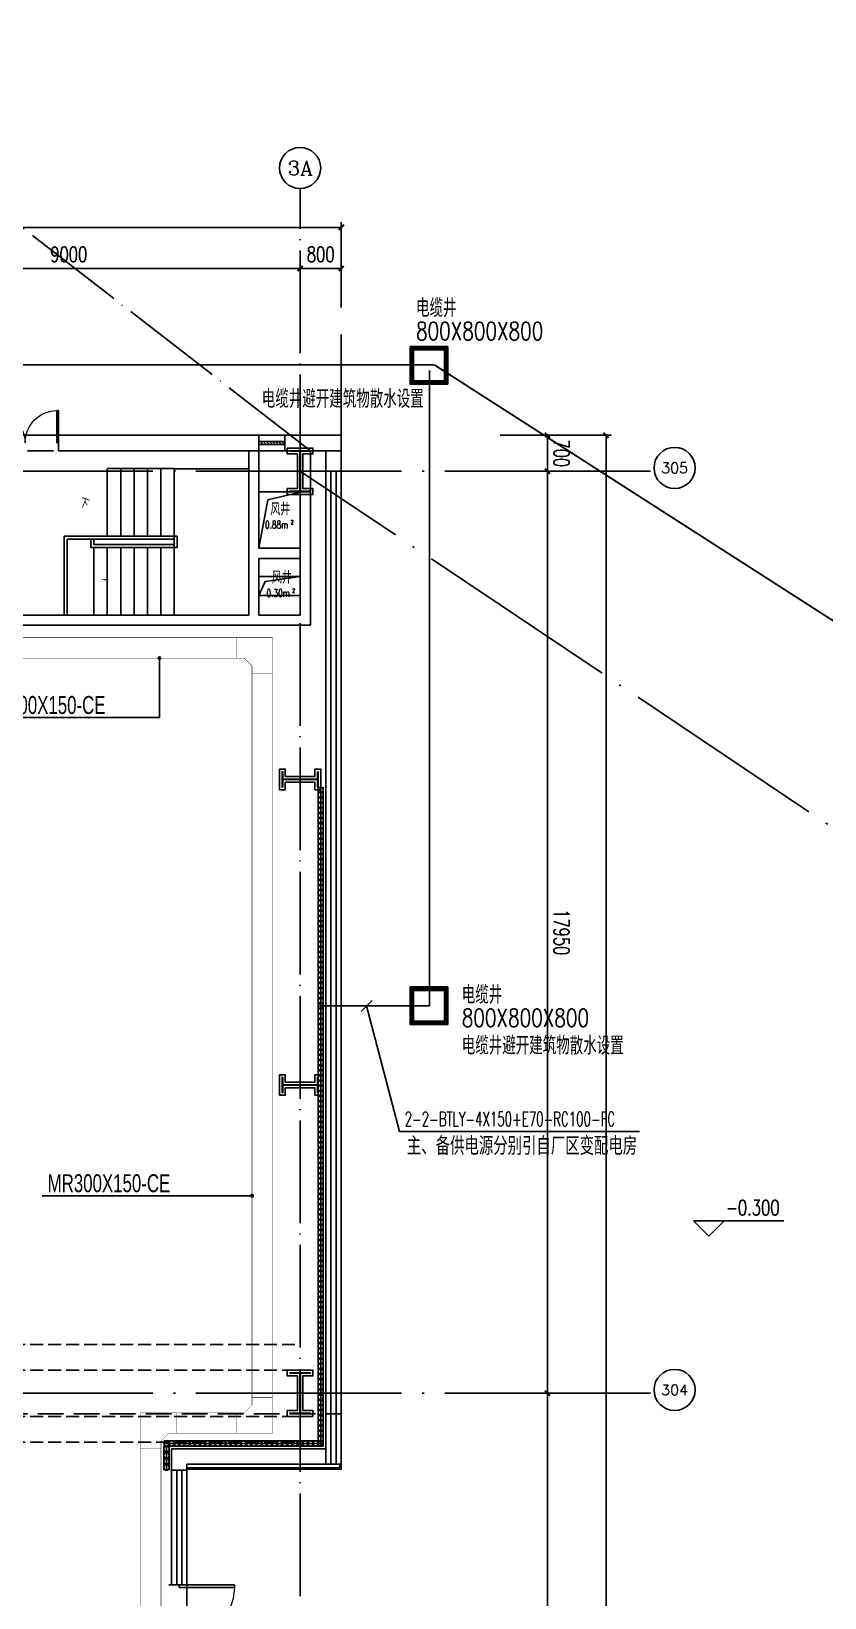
# Model space of a CAD drawing. Extents: x -1396510 to 1250330, y -1892470 to 1623980.
# Drawn here: x -134082 to -118651, y -1310004 to -1279510 of the extents above; entities that cross this region are included whole.
import ezdxf
from ezdxf.enums import TextEntityAlignment as Align

# ---------------------------------------------------------------- set-up
doc = ezdxf.new("R2010")
doc.units = 0
doc.header["$LTSCALE"] = 1000
doc.header["$MEASUREMENT"] = 0
doc.linetypes.add('DASH', pattern=[0.35, 0.25, -0.1])
doc.linetypes.add('DOTE', pattern=[2.42, 2, -0.2, 0.02, -0.2])
doc.layers.get('Defpoints').update_dxf_attribs({"color": 210})
for name, color, linetype in [('10平面$0$WINDOW', 4, 'Continuous'), ('A-AXIS-D', 1, 'Continuous'), ('A-AXIS-DOTE', 14, 'DOTE'), ('A-AXIS-DP', 126, 'Continuous'), ('A-CURTAIN', 134, 'Continuous'), ('A-HATCH-2', 251, 'Continuous'), ('A-HRAIL', 173, 'Continuous'), ('A-STAIR', 150, 'Continuous'), ('A-WINDOW', 140, 'Continuous'), ('A-防火门窗', 1, 'Continuous'), ('AS-COLN', 6, 'Continuous'), ('AS-WALL', 40, 'Continuous'), ('AS-结构边线层', 200, 'Continuous'), ('CABLETRAY', 4, 'Continuous'), ('CABLETRAY_DIM', 3, 'Continuous'), ('CURTWALL', 4, 'Continuous'), ('DIM-照明', 3, 'Continuous'), ('TEL_TEXT', 7, 'Continuous'), ('WINDOW', 4, 'Continuous'), ('WIRE-照明', 1, 'Continuous'), ('建-标高', 3, 'Continuous'), ('建-窗', 4, 'Continuous'), ('建-箭头', 3, 'Continuous'), ('电气', 7, 'Continuous')]:
    doc.layers.add(name, color=color, linetype=linetype)
doc.layers.add('A-云线2', color=3, linetype='Continuous', plot=False)
doc.styles.add('_TCH_AXIS', font='COMPLEX', dxfattribs={"bigfont": 'GBCBIG'})
doc.styles.add('_TCH_DIM_T3', font='SIMPLEX', dxfattribs={"width": 0.705882, "bigfont": 'GBCBIG'})
doc.styles.add('_TEL_DIM', font='SIMPLEX', dxfattribs={"width": 0.8, "height": 3.5, "bigfont": 'HZTXT'})
doc.styles.add('A-AREA', font='SIMPLEX', dxfattribs={"bigfont": 'GBCBIG'})
doc.styles.add('A-DIM_T3', font='SIMPLEX', dxfattribs={"width": 0.705882, "bigfont": 'GBCBIG'})
doc.styles.add('A-STANDARD', font='SIMPLEX', dxfattribs={"bigfont": 'GBCBIG'})
doc.styles.add('HZTXT5', font='aa.shx', dxfattribs={"width": 0.7, "bigfont": 'hztxt.shx'})
doc.dimstyles.new('_TCH_ARCH&&100', dxfattribs={"dimtxt": 297.5, "dimasz": 100, "dimexe": 100, "dimexo": 100, "dimgap": 126.25, "dimtad": 1, "dimdec": 0, "dimzin": 0, "dimdsep": 46, "dimtxsty": '_TCH_DIM_T3', "dimblk": 'ARCHTICK', "dimcen": 0.09, "dimclrt": 7, "dimazin": 2, "dimtfac": 1, "dimtdec": 0, "dimtix": 1, "dimtmove": 2, "dimatfit": 3, "dimfxl": 0, "dimtolj": 1, "dimtzin": 0, "dimarcsym": 0})
doc.dimstyles.new('A-DIM&&100', dxfattribs={"dimtxt": 297.5, "dimasz": 100, "dimexe": 100, "dimexo": 100, "dimgap": 126.25, "dimtad": 1, "dimdec": 0, "dimzin": 0, "dimdsep": 46, "dimtxsty": 'A-DIM_T3', "dimblk": 'ARCHTICK', "dimcen": 0.09, "dimclrt": 7, "dimazin": 2, "dimtfac": 1, "dimtdec": 0, "dimtix": 1, "dimtmove": 2, "dimatfit": 3, "dimfxl": 0, "dimtolj": 1, "dimtzin": 0, "dimarcsym": 0})

# ---------------------------------------------------------------- blocks, each defined once
blk = doc.blocks.new('_ArchTick')
at = {"color": 0, "linetype": 'ByBlock', "const_width": 0.4}
blk.add_lwpolyline([(-0.5, -0.5), (0.5, 0.5)], dxfattribs=at)
blk = doc.blocks.new('*D503')
at = {"layer": 'A-AXIS-D', "color": 0, "lineweight": -2, "transparency": 16777216}
for p, q in [((187894, 700), (188910, 700)), ((188810, 700), (188810, 0)), ((187894, 0), (188910, 0))]:
    blk.add_line(p, q, dxfattribs=at)
at = {"layer": 'Defpoints', "color": 0, "transparency": 16777216}
for p in [(187794, 700), (187794, 0), (188810, 0)]:
    blk.add_point(p, dxfattribs=at)
at = {"layer": 'A-AXIS-D', "color": 0, "lineweight": -2, "transparency": 16777216, "xscale": 100, "yscale": 100, "zscale": 100}
for p, rotation in [((188810, 700), 90), ((188810, 0), 270)]:
    blk.add_blockref('_ArchTick', p, dxfattribs=dict(at, rotation=rotation))
at = {"layer": 'A-AXIS-D', "color": 7, "transparency": 16777216, "insert": (189085, 350), "char_height": 297.5, "attachment_point": 5, "rotation": 270, "style": 'A-DIM_T3'}
blk.add_mtext('\\A1;700', dxfattribs=at)
blk = doc.blocks.new('*D504')
at = {"layer": 'A-AXIS-D', "color": 0, "lineweight": -2, "transparency": 16777216}
for p, q in [((187894, 0), (188910, 0)), ((188810, 0), (188810, -17950)), ((187894, -17950), (188910, -17950))]:
    blk.add_line(p, q, dxfattribs=at)
at = {"layer": 'Defpoints', "color": 0, "transparency": 16777216}
for p in [(187794, 0), (187794, -17950), (188810, -17950)]:
    blk.add_point(p, dxfattribs=at)
at = {"layer": 'A-AXIS-D', "color": 0, "lineweight": -2, "transparency": 16777216, "xscale": 100, "yscale": 100, "zscale": 100}
for p, rotation in [((188810, 0), 90), ((188810, -17950), 270)]:
    blk.add_blockref('_ArchTick', p, dxfattribs=dict(at, rotation=rotation))
at = {"layer": 'A-AXIS-D', "color": 7, "transparency": 16777216, "insert": (189085, -8975), "char_height": 297.5, "attachment_point": 5, "rotation": 270, "style": 'A-DIM_T3'}
blk.add_mtext('\\A1;17950', dxfattribs=at)
blk = doc.blocks.new('*D505')
at = {"layer": 'A-AXIS-D', "color": 0, "lineweight": -2, "transparency": 16777216}
for p, q in [((187894, -17950), (188910, -17950)), ((188810, -17950), (188810, -35900)), ((187894, -35900), (188910, -35900))]:
    blk.add_line(p, q, dxfattribs=at)
at = {"layer": 'Defpoints', "color": 0, "transparency": 16777216}
for p in [(187794, -17950), (187794, -35900), (188810, -35900)]:
    blk.add_point(p, dxfattribs=at)
at = {"layer": 'A-AXIS-D', "color": 0, "lineweight": -2, "transparency": 16777216, "xscale": 100, "yscale": 100, "zscale": 100}
for p, rotation in [((188810, -17950), 90), ((188810, -35900), 270)]:
    blk.add_blockref('_ArchTick', p, dxfattribs=dict(at, rotation=rotation))
at = {"layer": 'A-AXIS-D', "color": 7, "transparency": 16777216, "insert": (189085, -26925), "char_height": 297.5, "attachment_point": 5, "rotation": 270, "style": 'A-DIM_T3'}
blk.add_mtext('\\A1;17950', dxfattribs=at)
blk = doc.blocks.new('4324324')
at = {"layer": 'A-HATCH-2', "color": 8, "linetype": 'DASH'}
for p, q in [((-294754, 603720), (-128854, 603720)), ((-294754, 603220), (-128854, 603220)), ((-294754, 602320), (-128854, 602320)), ((-294754, 601820), (-128854, 601820))]:
    blk.add_line(p, q, dxfattribs=at)
blk = doc.blocks.new('w42343243')
at = {"layer": 'A-HATCH-2', "color": 8}
blk.add_lwpolyline([(-165104, 621070), (-164604, 621070), (-164604, 620958), (-164800, 620958), (-164800, 620282), (-164604, 620282), (-164604, 620170), (-165104, 620170), (-165104, 620282), (-164908, 620282), (-164908, 620958), (-165104, 620958)], close=True, dxfattribs=at)
at = {"layer": 'AS-COLN', "color": 3}
blk.add_lwpolyline([(-165054, 621020), (-164654, 621020), (-164654, 621008), (-164850, 621008), (-164850, 620232), (-164654, 620232), (-164654, 620220), (-165054, 620220), (-165054, 620232), (-164858, 620232), (-164858, 621008), (-165054, 621008)], close=True, dxfattribs=at)
blk = doc.blocks.new('nt66')
at = {"layer": 'A-HATCH-2', "color": 8}
blk.add_lwpolyline([(-195840, 766870), (-195440, 766870), (-195440, 766758), (-195586, 766758), (-195586, 766182), (-195440, 766182), (-195440, 766070), (-195840, 766070), (-195840, 766182), (-195694, 766182), (-195694, 766758), (-195840, 766758)], close=True, dxfattribs=at)
at = {"layer": 'AS-COLN'}
blk.add_lwpolyline([(-195790, 766820), (-195490, 766820), (-195490, 766808), (-195636, 766808), (-195636, 766132), (-195490, 766132), (-195490, 766120), (-195790, 766120), (-195790, 766132), (-195644, 766132), (-195644, 766808), (-195790, 766808)], close=True, dxfattribs=at)
blk = doc.blocks.new('42343')
at = {"rotation": 270}
for p in [(-895324, 419080), (-895324, 413130)]:
    blk.add_blockref('nt66', p, dxfattribs=at)
at = {"layer": 'A-WINDOW'}
for p in [(36000, 100), (36000, -17850)]:
    blk.add_blockref('w42343243', p, dxfattribs=at)
blk = doc.blocks.new('324324')
at = {"layer": 'A-STAIR'}
for p, q in [((-28320, -15058), (-28320, -13743)), ((-28060, -15058), (-28060, -13743)), ((-27800, -15058), (-27800, -13743)), ((-27540, -15058), (-27540, -13743)), ((-27280, -15058), (-27280, -13743)), ((-27020, -15058), (-27020, -13743)), ((-25570, -13743), (-27020, -13743)), ((-27020, -13743), (-27020, -16593)), ((-25570, -16593), (-25570, -13743)), ((-26960, -15058), (-29160, -15058)), ((-29160, -15058), (-29160, -16593)), ((-27020, -15118), (-29100, -15118)), ((-29100, -15118), (-29100, -16593)), ((-28640, -15278), (-28640, -15118)), ((-27020, -15118), (-28580, -15118)), ((-28580, -15218), (-28580, -15118)), ((-28580, -15218), (-27020, -15218)), ((-28580, -15218), (-27020, -15218)), ((-27020, -15218), (-27020, -15118)), ((-26960, -15278), (-26960, -15058)), ((-28640, -15278), (-26960, -15278)), ((-28580, -15278), (-28580, -16593)), ((-28320, -15278), (-28320, -16593)), ((-28060, -15278), (-28060, -16593)), ((-27800, -15278), (-27800, -16593)), ((-27540, -15278), (-27540, -16593)), ((-27280, -15278), (-27280, -16593)), ((-27020, -15278), (-27020, -16593)), ((-27020, -16593), (-25570, -16593))]:
    blk.add_line(p, q, dxfattribs=at)
blk = doc.blocks.new('*D5829')
at = {"layer": 'A-AXIS-D', "color": 0, "lineweight": -2, "transparency": 16777216}
for p, q in [((188154, 700), (190050, 700)), ((189950, 700), (189950, -72500)), ((188154, -72500), (190050, -72500))]:
    blk.add_line(p, q, dxfattribs=at)
at = {"layer": 'Defpoints', "color": 0, "transparency": 16777216}
for p in [(188054, 700), (188054, -72500), (189950, -72500)]:
    blk.add_point(p, dxfattribs=at)
at = {"layer": 'A-AXIS-D', "color": 0, "lineweight": -2, "transparency": 16777216, "xscale": 100, "yscale": 100, "zscale": 100}
for p, rotation in [((189950, 700), 90), ((189950, -72500), 270)]:
    blk.add_blockref('_ArchTick', p, dxfattribs=dict(at, rotation=rotation))
at = {"layer": 'A-AXIS-D', "color": 7, "transparency": 16777216, "insert": (190225, -35900), "char_height": 297.5, "attachment_point": 5, "rotation": 270, "style": '_TCH_DIM_T3'}
blk.add_mtext('\\A1;73200', dxfattribs=at)
blk = doc.blocks.new('*D5853')
at = {"layer": 'A-AXIS-D', "color": 0, "lineweight": -2, "transparency": 16777216}
for p, q in [((175000, 3190), (175000, 4048)), ((184000, 3190), (184000, 4048)), ((175000, 3948), (184000, 3948))]:
    blk.add_line(p, q, dxfattribs=at)
at = {"layer": 'Defpoints', "color": 0, "transparency": 16777216}
for p in [(184000, 3948), (175000, 3090), (184000, 3090)]:
    blk.add_point(p, dxfattribs=at)
at = {"layer": 'A-AXIS-D', "color": 0, "lineweight": -2, "transparency": 16777216, "xscale": 100, "yscale": 100, "zscale": 100, "rotation": 180}
blk.add_blockref('_ArchTick', (175000, 3948), dxfattribs=at)
at = {"layer": 'A-AXIS-D', "color": 0, "lineweight": -2, "transparency": 16777216, "xscale": 100, "yscale": 100, "zscale": 100}
blk.add_blockref('_ArchTick', (184000, 3948), dxfattribs=at)
at = {"layer": 'A-AXIS-D', "color": 7, "transparency": 16777216, "insert": (179500, 4223), "char_height": 297.5, "attachment_point": 5, "style": '_TCH_DIM_T3'}
blk.add_mtext('\\A1;9000', dxfattribs=at)
blk = doc.blocks.new('*D5854')
at = {"layer": 'A-AXIS-D', "color": 0, "lineweight": -2, "transparency": 16777216}
for p, q in [((184000, 3190), (184000, 4048)), ((184800, 3190), (184800, 4048)), ((184000, 3948), (184800, 3948))]:
    blk.add_line(p, q, dxfattribs=at)
at = {"layer": 'Defpoints', "color": 0, "transparency": 16777216}
for p in [(184800, 3948), (184000, 3090), (184800, 3090)]:
    blk.add_point(p, dxfattribs=at)
at = {"layer": 'A-AXIS-D', "color": 0, "lineweight": -2, "transparency": 16777216, "xscale": 100, "yscale": 100, "zscale": 100, "rotation": 180}
blk.add_blockref('_ArchTick', (184000, 3948), dxfattribs=at)
at = {"layer": 'A-AXIS-D', "color": 0, "lineweight": -2, "transparency": 16777216, "xscale": 100, "yscale": 100, "zscale": 100}
blk.add_blockref('_ArchTick', (184800, 3948), dxfattribs=at)
at = {"layer": 'A-AXIS-D', "color": 7, "transparency": 16777216, "insert": (184400, 4223), "char_height": 297.5, "attachment_point": 5, "style": '_TCH_DIM_T3'}
blk.add_mtext('\\A1;800', dxfattribs=at)
blk = doc.blocks.new('*D5855')
at = {"layer": 'A-AXIS-D', "color": 0, "lineweight": -2, "transparency": 16777216}
for p, q in [((-900, 3290), (-900, 4848)), ((-900, 4748), (184800, 4748)), ((184800, 3290), (184800, 4848))]:
    blk.add_line(p, q, dxfattribs=at)
at = {"layer": 'Defpoints', "color": 0, "transparency": 16777216}
for p in [(184800, 4748), (-900, 3190), (184800, 3190)]:
    blk.add_point(p, dxfattribs=at)
at = {"layer": 'A-AXIS-D', "color": 0, "lineweight": -2, "transparency": 16777216, "xscale": 100, "yscale": 100, "zscale": 100, "rotation": 180}
blk.add_blockref('_ArchTick', (-900, 4748), dxfattribs=at)
at = {"layer": 'A-AXIS-D', "color": 0, "lineweight": -2, "transparency": 16777216, "xscale": 100, "yscale": 100, "zscale": 100}
blk.add_blockref('_ArchTick', (184800, 4748), dxfattribs=at)
at = {"layer": 'A-AXIS-D', "color": 7, "transparency": 16777216, "insert": (91950, 5023), "char_height": 297.5, "attachment_point": 5, "style": '_TCH_DIM_T3'}
blk.add_mtext('\\A1;185700', dxfattribs=at)
blk = doc.blocks.new('$DorLib2D$00000002')
for p, q in [((-0.5, 0), (-0.5, 0.4875)), ((-0.475, 0.4875), (-0.5, 0.4875)), ((-0.475, 0), (-0.475, 0.4875)), ((0.475, 0), (0.475, 0.4875)), ((0.475, 0.4875), (0.5, 0.4875)), ((0.5, 0), (0.5, 0.4875)), ((-0.5, 0), (-0.475, 0)), ((0.5, 0), (0.475, 0))]:
    blk.add_line(p, q)
at = {"lineweight": 13}
for centre, start, end in [((-0.4875, 0), 0, 88.53072), ((0.4875, 0), 91.46928, 180)]:
    blk.add_arc(centre, 0.4875, start, end, dxfattribs=at)
blk = doc.blocks.new('*U52')
at = {"color": 0}
for p, q in [((-250, 150), (250, 150)), ((250, 30), (-250, 30)), ((-250, -30), (-190, 30)), ((-190, -30), (-130, 30)), ((-130, -30), (-70, 30)), ((-70, -30), (-10, 30)), ((-10, -30), (50, 30)), ((50, -30), (110, 30)), ((110, -30), (170, 30)), ((170, -30), (230, 30)), ((250, -30), (-250, -30)), ((-250, -150), (250, -150))]:
    blk.add_line(p, q, dxfattribs=at)
for points in [[(-250, -150), (-250, 150)], [(250, -150), (250, 150)]]:
    blk.add_lwpolyline(points, dxfattribs=at)
blk = doc.blocks.new('*U51')
at = {"color": 0, "xscale": 0.001999999996058992, "yscale": 0.003333333333333334, "zscale": 0.001999999996058992}
blk.add_blockref('*U52', (0, 0), dxfattribs=at)
blk = doc.blocks.new('10平面$0$$DorLib2D$00000002')
for p, q in [((-0.5, 0), (-0.5, 0.4875)), ((-0.475, 0.4875), (-0.5, 0.4875)), ((-0.475, 0), (-0.475, 0.4875)), ((0.475, 0), (0.475, 0.4875)), ((0.475, 0.4875), (0.5, 0.4875)), ((0.5, 0), (0.5, 0.4875)), ((-0.5, 0), (-0.475, 0)), ((0.5, 0), (0.475, 0))]:
    blk.add_line(p, q)
at = {"lineweight": 13}
for centre, start, end in [((-0.4875, 0), 0, 88.53072), ((0.4875, 0), 91.46928, 180)]:
    blk.add_arc(centre, 0.4875, start, end, dxfattribs=at)
blk = doc.blocks.new('99平面图例外参$0$$LinePat$圆环')
for points in [[(0, 150), (300, 150)], [(0, 0), (300, 0)], [(0, -150), (300, -150)]]:
    blk.add_lwpolyline(points)
at = {"color": 0}
blk.add_circle((150, 0), 150, dxfattribs=at)
blk = doc.blocks.new('qd电缆手井')
at = {"layer": '电气', "color": 7}
for p, q in [((-239, 216), (211, 216)), ((-239, -234), (-239, 216)), ((211, 216), (211, -234)), ((-198, -193), (-198, 175)), ((-198, 175), (171, 175)), ((171, 175), (171, -193)), ((211, -234), (-239, -234)), ((171, -193), (-198, -193))]:
    blk.add_line(p, q, dxfattribs=at)
at = {"layer": '电气', "color": 8, "const_width": 30}
blk.add_lwpolyline([(-218, 182), (-218, -214), (191, -214), (191, 196), (-233, 196)], dxfattribs=at)
blk = doc.blocks.new('世赫3#厂房一层0821')
at = {"color": 8, "linetype": 'DASH', "ltscale": 2}
blk.add_lwpolyline([(165600, -18350), (184800, -18350), (184800, 399.8), (165600, 399.8)], close=True, dxfattribs=at)
at = {"layer": '10平面$0$WINDOW'}
for p, q in [((179300, 699.9), (178000, 699.9)), ((181799.6, -21680), (181799.6, -23880))]:
    blk.add_line(p, q, dxfattribs=at)
at = {"layer": 'A-AXIS-D'}
for centre in [(184000, 5904), (191283.7, 64.3), (191283.7, -17885.7)]:
    blk.add_circle(centre, 400, dxfattribs=at)
at = {"layer": 'A-AXIS-DOTE', "color": 8}
for p, q in [((184200, 400), (173660, 8564.2)), ((184000, -79980), (184000, 5514))]:
    blk.add_line(p, q, dxfattribs=at)
at = {"layer": 'A-AXIS-DOTE', "color": 8, "ltscale": 2}
for p, q in [((190814.2, 0), (-5155.8, 0)), ((214000, -20100), (184004, 0)), ((190814.2, -17950), (-5155.8, -17950))]:
    blk.add_line(p, q, dxfattribs=at)
at = {"layer": 'A-AXIS-DP'}
blk.add_line((184800, 0), (184800, 2660), dxfattribs=at)
at = {"layer": 'A-CURTAIN'}
for points in [[(184800, -19330), (184800, -19430), (181800, -19430)], [(184770, -19330), (184770, -19400), (181800, -19400)]]:
    blk.add_lwpolyline(points, dxfattribs=at)
at = {"layer": 'A-STAIR'}
blk.add_line((181550, 50), (180250, 50), dxfattribs=at)
at = {"layer": 'AS-WALL'}
for p, q in [((183200, 699.9), (179300, 699.9)), ((179300, 699.9), (179300, 399.9)), ((183200, 399.9), (183200, 699.9)), ((184800, 699.9), (183700, 699.9)), ((183700, 699.9), (183700, 399.9)), ((184800, 0), (184800, 699.9)), ((179300, 399.9), (183200, 399.9)), ((183000, 400), (183000, -1600)), ((183200, 400), (183000, 400)), ((183200, 400), (183200, -1500)), ((183700, 399.9), (184500, 399.9)), ((184000, 400), (184000, -1500)), ((184200, 400), (184000, 400)), ((184100, 399.9), (184100, 399.9)), ((184300, 399.9), (184100, 399.9)), ((184300, 399.9), (184100, 399.9)), ((184200, 400), (184200, -1600)), ((184300, 399.9), (184300, 399.9)), ((184500, 0), (184500, 399.9)), ((184500, 0), (184800, 0)), ((183200, -1500), (184000, -1500)), ((183000, -1600), (183000, -2800)), ((183200, -1700), (184000, -1700)), ((183200, -1700), (183200, -2800)), ((184000, -1700), (184000, -2800)), ((184200, -1600), (184200, -3000)), ((177700, -3000), (183100, -3000)), ((177900, -2800), (183000, -2800)), ((183100, -3000), (184200, -3000)), ((183200, -2800), (184000, -2800)), ((181499.6, -19030), (184500, -19030)), ((181499.6, -19030), (181499.6, -19450)), ((181499.6, -19450), (181799.6, -19450)), ((181799.6, -19330), (184500, -19330)), ((181799.6, -19450), (181799.6, -19330))]:
    blk.add_line(p, q, dxfattribs=at)
at = {"layer": 'AS-结构边线层', "color": 8, "ltscale": 100}
for points in [[(183200, -400), (184000, -400), (184000, -1500), (183200, -1500)], [(183200, -1700), (184000, -1700), (184000, -2800), (183200, -2800)], [(183200, -2050), (184000, -2050), (184000, -2420), (183200, -2420)]]:
    blk.add_lwpolyline(points, close=True, dxfattribs=at)
for points in [[(183200, -1500), (183374.2, -555), (184000, -405)], [(183200, -2420), (183319.3, -2147.8), (184000, -2050)]]:
    blk.add_lwpolyline(points, dxfattribs=at)
at = {"layer": 'CURTWALL'}
for p, q in [((184500, 0), (184500, -19180)), ((184800, 0), (184500, 0)), ((184600, 0), (184600, -19180)), ((184700, 0), (184700, -19180)), ((184800, 0), (184800, -19180)), ((184500, -19180), (184500, -19330)), ((184600, -19180), (184600, -19330)), ((184700, -19180), (184700, -19330)), ((184800, -19180), (184800, -19330)), ((184800, -19330), (184500, -19330))]:
    blk.add_line(p, q, dxfattribs=at)
at = {"layer": 'WINDOW'}
for p, q in [((181499.6, -19450), (181499.6, -21680)), ((181599.6, -19450), (181599.6, -21680)), ((181699.6, -19450), (181699.6, -21680)), ((181799.6, -19450), (181799.6, -21680)), ((181745.4, -21680), (181445.1, -21680))]:
    blk.add_line(p, q, dxfattribs=at)
at = {"layer": '建-标高', "color": 8}
for p, q in [((191951.2, -14890.9), (191651.2, -14590.9)), ((191651.2, -14590.9), (193411.2, -14590.9)), ((191951.2, -14890.9), (192251.2, -14590.9))]:
    blk.add_line(p, q, dxfattribs=at)
at = {"layer": '建-箭头'}
blk.add_lwpolyline([(179860, -637.5, 0, 0, 0), (181969.5, -637.5, 0, 0, 0), (181969.5, -2112.5, 0, 0, 0), (180120, -2112.5, 0, 40, 0), (180270, -2112.5, 0, 0, 0)], format="xyseb", dxfattribs=at)
at = {"layer": '10平面$0$WINDOW', "zscale": 300}
for name, p, xscale, yscale, rotation in [('$DorLib2D$00000002', (178650, 549.9), 1300, -1300, 179.9999999988313), ('10平面$0$$DorLib2D$00000002', (181649.6, -22780), -2200, 2200, 270.0000000014832)]:
    blk.add_blockref(name, p, dxfattribs=dict(at, xscale=xscale, yscale=yscale, rotation=rotation))
at = {"layer": 'A-HRAIL', "yscale": 0.3333333333111111, "zscale": 0.3333333333111111, "rotation": 90}
for p, xscale in [((184400, -6150.5), -0.3341019207332072), ((184400, -6250.7), -0.3341019207332072), ((184400, -6350.9), -0.3341019207332072), ((184400, -6451.2), -0.3341019207332072), ((184400, -6551.4), -0.3341019207332072), ((184400, -6651.6), -0.3341019207332072), ((184400, -6751.9), -0.3341019207332072), ((184400, -6852.1), -0.3341019207332072), ((184400, -6952.3), -0.3341019207332072), ((184400, -7052.6), -0.3341019207332072), ((184400, -7152.8), -0.3341019207332072), ((184400, -7253), -0.3341019207332072), ((184400, -7353.3), -0.3341019207332072), ((184400, -7453.5), -0.3341019207332072), ((184400, -7553.7), -0.3341019207332072), ((184400, -7653.9), -0.3341019207332072), ((184400, -7754.2), -0.3341019207332072), ((184400, -7854.4), -0.3341019207332072), ((184400, -7954.6), -0.3341019207332072), ((184400, -8054.9), -0.3341019207332072), ((184400, -8155.1), -0.3341019207332072), ((184400, -8255.3), -0.3341019207332072), ((184400, -8355.6), -0.3341019207332072), ((184400, -8455.8), -0.3341019207332072), ((184400, -8556), -0.3341019207332072), ((184400, -8656.3), -0.3341019207332072), ((184400, -8756.5), -0.3341019207332072), ((184400, -8856.7), -0.3341019207332072), ((184400, -8956.9), -0.3341019207332072), ((184400, -9057.2), -0.3341019207332072), ((184400, -9157.4), -0.3341019207332072), ((184400, -9257.6), -0.3341019207332072), ((184400, -9357.9), -0.3341019207332072), ((184400, -9458.1), -0.3341019207332072), ((184400, -9558.3), -0.3341019207332072), ((184400, -9658.6), -0.3341019207332072), ((184400, -9758.8), -0.3341019207332072), ((184400, -9859), -0.3341019207332072), ((184400, -9959.2), -0.3341019207332072), ((184400, -10059.5), -0.3341019207332072), ((184400, -10159.7), -0.3341019207332072), ((184400, -10259.9), -0.3341019207332072), ((184400, -10360.2), -0.3341019207332072), ((184400, -10460.4), -0.3341019207332072), ((184400, -10560.6), -0.3341019207332072), ((184400, -10660.9), -0.3341019207332072), ((184400, -10761.1), -0.3341019207332072), ((184400, -10861.3), -0.3341019207332072), ((184400, -10961.6), -0.3341019207332072), ((184400, -11061.8), -0.3341019207332072), ((184400, -11162), -0.3341019207332072), ((184400, -11262.2), -0.3341019207332072), ((184400, -11362.5), -0.3341019207332072), ((184400, -11462.7), -0.3341019207332072), ((184400, -11562.9), -0.3341019207332072), ((184400, -11663.2), -0.3341019207332072), ((184400, -11763.4), -0.3341019207332072), ((184400, -11863.6), -0.3341019207332072), ((184400, -11963.9), -0.3341019207332072), ((184400, -12064.1), -0.3341019207332072), ((184400, -12164.3), -0.3341019207332072), ((184400, -12264.6), -0.3341019207332072), ((184400, -12364.8), -0.3341019207332072), ((184400, -12465), -0.3341019207332072), ((184400, -12565.2), -0.3341019207332072), ((184400, -12665.5), -0.3341019207332072), ((184400, -12765.7), -0.3341019207332072), ((184400, -12865.9), -0.3341019207332072), ((184400, -12966.2), -0.3341019207332072), ((184400, -13066.4), -0.3341019207332072), ((184400, -13166.6), -0.3341019207332072), ((184400, -13266.9), -0.3341019207332072), ((184400, -13367.1), -0.3341019207332072), ((184400, -13467.3), -0.3341019207332072), ((184400, -13567.5), -0.3341019207332072), ((184400, -13667.8), -0.3341019207332072), ((184400, -13768), -0.3341019207332072), ((184400, -13868.2), -0.3341019207332072), ((184400, -13968.5), -0.3341019207332072), ((184400, -14068.7), -0.3341019207332072), ((184400, -14168.9), -0.3341019207332072), ((184400, -14269.2), -0.3341019207332072), ((184400, -14369.4), -0.3341019207332072), ((184400, -14469.6), -0.3341019207332072), ((184400, -14569.9), -0.3341019207332072), ((184400, -14670.1), -0.3341019207332072), ((184400, -14770.3), -0.3341019207332072), ((184400, -14870.5), -0.3341019207332072), ((184400, -14970.8), -0.3341019207332072), ((184400, -15071), -0.3341019207332072), ((184400, -15171.2), -0.3341019207332072), ((184400, -15271.5), -0.3341019207332072), ((184400, -15371.7), -0.3341019207332072), ((184400, -15471.9), -0.3341019207332072), ((184400, -15572.2), -0.3341019207332072), ((184400, -15672.4), -0.3341019207332072), ((184400, -15772.6), -0.3341019207332072), ((184400, -15872.9), -0.3341019207332072), ((184400, -15973.1), -0.3341019207332072), ((184400, -16073.3), -0.3341019207332072), ((184400, -16173.5), -0.3341019207332072), ((184400, -16273.8), -0.3341019207332072), ((184400, -16374), -0.3341019207332072), ((184400, -16474.2), -0.3341019207332072), ((184400, -16574.5), -0.3341019207332072), ((184400, -16674.7), -0.3341019207332072), ((184400, -16774.9), -0.3341019207332072), ((184400, -16875.2), -0.3341019207332072), ((184400, -16975.4), -0.3341019207332072), ((184400, -17075.6), -0.3341019207332072), ((184400, -17175.8), -0.3341019207332072), ((184400, -17276.1), -0.3341019207332072), ((184400, -17376.3), -0.3341019207332072), ((184400, -17476.5), -0.3341019207332072), ((184400, -17576.8), -0.3341019207332072), ((184400, -17677), -0.3341019207332072), ((184400, -17777.2), -0.3341019207332072), ((184400, -17877.5), -0.3341019207332072), ((184400, -17977.7), -0.3341019207332072), ((184400, -18077.9), -0.3341019207332072), ((184400, -18178.2), -0.3341019207332072), ((184400, -18278.4), -0.3341019207332072), ((184400, -18378.6), -0.3341019207332072), ((184400, -18478.8), -0.3341019207332072), ((184400, -18579.1), -0.3341019207332072), ((184400, -18679.3), -0.3341019207332072), ((184400, -18779.5), -0.3341019207332072), ((184400, -18879.8), -0.3341019207332072), ((181400, -19097.5), 0.3916666671966327), ((181400, -19215), 0.3916666671966327), ((181400, -19332.5), 0.3916666671966327), ((181400, -19450), 0.3916666671966327)]:
    blk.add_blockref('99平面图例外参$0$$LinePat$圆环', p, dxfattribs=dict(at, xscale=xscale))
at = {"layer": 'A-HRAIL', "xscale": 0.3333333266804324, "yscale": 0.3333333333111111, "zscale": 0.3333333333111111}
for p in [(181350, -18930), (181450, -18930), (181550, -18930), (181650, -18930), (181750, -18930), (181850, -18930), (181950, -18930), (182050, -18930), (182150, -18930), (182250, -18930), (182350, -18930), (182450, -18930), (182550, -18930), (182650, -18930), (182750, -18930), (182850, -18930), (182950, -18930), (183050, -18930), (183150, -18930), (183250, -18930), (183350, -18930), (183450, -18930), (183550, -18930), (183650, -18930), (183750, -18930), (183850, -18930), (183950, -18930), (184050, -18930), (184150, -18930), (184250, -18930), (184350, -18930)]:
    blk.add_blockref('99平面图例外参$0$$LinePat$圆环', p, dxfattribs=at)
at = {"layer": 'A-WINDOW'}
for name, p in [('42343', (312854.2, -620720)), ('324324', (208569.5, 13792.6)), ('4324324', (312854.2, -620720))]:
    blk.add_blockref(name, p, dxfattribs=at)
at = {"layer": '建-窗', "xscale": 500.000000985252, "yscale": -300, "zscale": 300, "rotation": 179.9999999988313}
blk.add_blockref('*U51', (183450, 549.9), dxfattribs=at)
at = {"layer": 'A-AXIS-D', "color": 7, "style": '_TCH_AXIS'}
for s, height, p, p2 in [('3A', 276.42, (183756.5, 5765.8), (184243.5, 5765.8)), ('305', 206.28, (191023.4, -38.9), (191544.1, -38.9)), ('304', 199.75, (191022.2, -17985.6), (191545.3, -17985.6))]:
    blk.add_text(s, height=height, dxfattribs=at).set_placement(p, p2, align=Align.FIT)
at = {"layer": 'A-防火门窗', "color": 8, "style": 'A-AREA'}
for p in [(183420.6, -860), (183450.6, -2190)]:
    blk.add_text('风井', height=241.13, dxfattribs=at).set_placement(p)
at = {"layer": 'A-防火门窗', "color": 8, "style": 'A-AREA', "width": 0.705882}
for s, height, p in [('0.88m', 148.75, (183316.7, -1115.9)), ('2', 74.4, (183816.7, -1028.4)), ('0.30m', 148.75, (183346.7, -2445.9)), ('2', 74.4, (183846.7, -2358.4))]:
    blk.add_text(s, height=height, dxfattribs=at).set_placement(p)
at = {"layer": '建-标高', "color": 7, "style": 'A-STANDARD', "width": 0.705882}
blk.add_text('-0.300', height=297.5, dxfattribs=at).set_placement((192281.2, -14485.9))
at = {"layer": '建-箭头', "color": 7, "style": 'A-STANDARD'}
blk.add_text('下', height=168.8, rotation=339.92971, dxfattribs=at).set_placement((179688.3, -687.1))
at = {"layer": 'A-AXIS-D'}
for base, p1, p2, picture, middle in [((184800, 4747.8), (-900, 3189.8), (184800, 3189.8), '*D5855', (91950, 5022.8)), ((184000, 3947.8), (175000, 3089.8), (184000, 3089.8), '*D5853', (179500, 4222.8)), ((184800, 3947.8), (184000, 3089.8), (184800, 3089.8), '*D5854', (184400, 4222.8))]:
    dim = blk.add_linear_dim(base=base, p1=p1, p2=p2, angle=0, dimstyle='_TCH_ARCH&&100', dxfattribs=at)
    dim.commit()
    dim.dimension.update_dxf_attribs({"geometry": picture, "text_midpoint": middle, "dimtype": 161})
for base, p1, p2, picture, middle in [((188810, 0), (187794.2, 700), (187794.2, 0), '*D503', (189085, 350)), ((188810, -17950), (187794.2, 0), (187794.2, -17950), '*D504', (189085, -8975)), ((188810, -35900), (187794.2, -17950), (187794.2, -35900), '*D505', (189085, -26925))]:
    dim = blk.add_linear_dim(base=base, p1=p1, p2=p2, angle=270, dimstyle='A-DIM&&100', override={"dimgap": 0}, dxfattribs=at)
    dim.commit()
    dim.dimension.update_dxf_attribs({"geometry": picture, "text_midpoint": middle, "dimtype": 129, "text_rotation": 270})
dim = blk.add_linear_dim(base=(189949.7, -72500.1), p1=(188054.2, 700), p2=(188054.2, -72500.1), angle=270, dimstyle='_TCH_ARCH&&100', dxfattribs=at)
dim.commit()
dim.dimension.update_dxf_attribs({"geometry": '*D5829', "text_midpoint": (190224.7, -35900), "dimtype": 161, "text_rotation": 270})

msp = doc.modelspace()

# ---------------------------------------------------------------- linework, layer by layer
at = {"layer": 'CABLETRAY', "const_width": 7.5}
for points in [[(-134970, -1291314), (-130090, -1291314)], [(-130090, -1291314), (-130090, -1291714)], [(-129390, -1291314), (-130090, -1291314)], [(-130090, -1291314), (-130090, -1291714)], [(-129390, -1292014), (-129390, -1291314)], [(-130090, -1291714), (-134970, -1291714)], [(-130090, -1291714), (-129940, -1291714)], [(-129940, -1291714), (-129790, -1291864)], [(-129790, -1291864), (-129790, -1292014)], [(-129790, -1292014), (-129390, -1292014)], [(-129790, -1306104), (-129790, -1292014)], [(-129790, -1292014), (-129390, -1292014)], [(-129390, -1292014), (-129390, -1306104)], [(-129790, -1306254), (-129940, -1306404)], [(-129390, -1306104), (-129790, -1306104)], [(-129390, -1306104), (-129790, -1306104)], [(-129790, -1306104), (-129790, -1306254)], [(-129390, -1306804), (-129390, -1306104)], [(-131960, -1307104), (-131960, -1306404)], [(-131960, -1306404), (-131260, -1306404)], [(-131260, -1306804), (-131260, -1306404)], [(-131260, -1306404), (-130090, -1306404)], [(-131260, -1306404), (-131260, -1306804)], [(-130090, -1306404), (-130090, -1306804)], [(-129940, -1306404), (-130090, -1306404)], [(-130090, -1306404), (-130090, -1306804)], [(-131410, -1306804), (-131560, -1306954)], [(-131560, -1306954), (-131560, -1307104)], [(-131260, -1306804), (-131410, -1306804)], [(-130090, -1306804), (-131260, -1306804)], [(-130090, -1306804), (-129390, -1306804)], [(-131960, -1314554), (-131960, -1307104)], [(-131960, -1307104), (-131560, -1307104)], [(-131560, -1307104), (-131960, -1307104)], [(-131560, -1307104), (-131560, -1314554)]]:
    msp.add_lwpolyline(points, dxfattribs=at)
at = {"layer": 'CABLETRAY_DIM'}
for p, q in [((-131590, -1291714), (-131590, -1292870)), ((-131590, -1292870), (-135130, -1292870)), ((-130510, -1302180), (-133870, -1302180)), ((-129790, -1302180), (-130510, -1302180))]:
    msp.add_line(p, q, dxfattribs=at)
at = {"layer": 'CABLETRAY_DIM', "const_width": 40}
for points in [[(-131590, -1291694, 1), (-131590, -1291734, 1)], [(-129770, -1302180, 1), (-129810, -1302180, 1)]]:
    msp.add_lwpolyline(points, format="xyb", close=True, dxfattribs=at)
at = {"layer": 'DIM-照明'}
for p, q in [((-127666.1, -1298590), (-127453.9, -1298377.9)), ((-127560, -1298484), (-126920, -1300930)), ((-126920, -1300930), (-122250, -1300930))]:
    msp.add_line(p, q, dxfattribs=at)
at = {"layer": 'WIRE-照明', "linetype": 'Continuous', "const_width": 35}
for points in [[(-304397.1, -1286004.4), (-126241.4, -1286004.4)], [(-126336.6, -1298484), (-126336.6, -1286112.9)], [(-126241.4, -1286004.4), (-114171, -1293756.6)], [(-126336.6, -1298484), (-128479, -1298484)]]:
    msp.add_lwpolyline(points, dxfattribs=at)

# ---------------------------------------------------------------- block references
at = {"layer": 'A-云线2'}
msp.add_blockref('世赫3#厂房一层0821', (-312854.2, -1288074), dxfattribs=at)
at = {"layer": '电气', "xscale": -1.628664022889024, "yscale": 1.628664022889024, "zscale": 1.628664022889024}
for p in [(-126370.7, -1285997.6), (-126370.7, -1298466.3)]:
    msp.add_blockref('qd电缆手井', p, dxfattribs=at)

# ---------------------------------------------------------------- texts
at = {"layer": 'CABLETRAY_DIM', "color": 7, "style": 'HZTXT5', "width": 0.7}
for p in [(-135025, -1292800), (-133765, -1302110)]:
    msp.add_text('MR300X150-CE', height=350, dxfattribs=at).set_placement(p)
at = {"layer": 'DIM-照明', "color": 7, "style": '_TEL_DIM'}
for s, height, width, p in [('2-2-BTLY-4X150+E70-RC100-FC', 280, 0.6, (-126819, -1300825)), ('主、备供电源分别引自厂区变配电房', 350, 0.8, (-126777.7, -1301385))]:
    msp.add_text(s, height=height, dxfattribs=dict(at, width=width)).set_placement(p)
at = {"layer": 'TEL_TEXT', "style": '_TEL_DIM', "width": 0.75}
for s, p in [('电缆井', (-126599.7, -1285071, 0.1)), ('800X800X800', (-126599.7, -1285521, 0.1)), ('电缆井避开建筑物散水设置', (-129599.7, -1286841, 0.1)), ('电缆井', (-125709.7, -1298441, 0.1)), ('800X800X800', (-125709.7, -1298891, 0.1)), ('电缆井避开建筑物散水设置', (-125709.7, -1299431, 0.1))]:
    msp.add_text(s, height=350, dxfattribs=at).set_placement(p)

doc.saveas('drawing.dxf')
